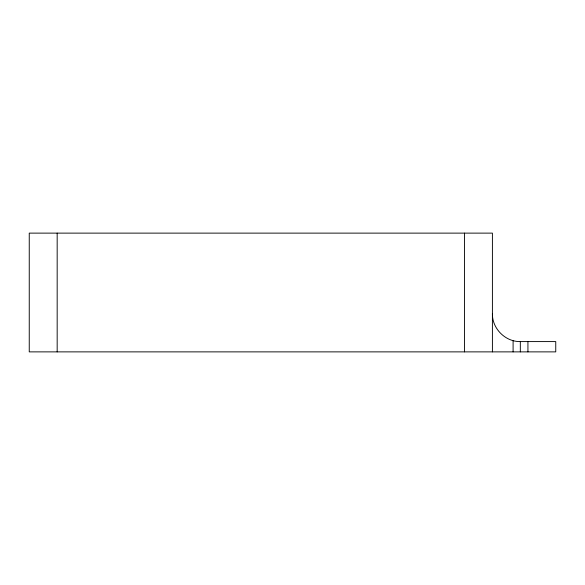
<?xml version="1.0" encoding="UTF-8"?>
<svg xmlns="http://www.w3.org/2000/svg" width="585" height="585" viewBox="0 0 585 585"><rect width="100%" height="100%" fill="white"/><g stroke="black" fill="none" stroke-linecap="round" stroke-linejoin="round"><path stroke-width="0.88" d="M492.409 313.677C492.095 328.594 505.403 341.903 520.321 341.589L555.75 341.589L555.75 351.877L29.25 351.877L29.25 233.123L492.409 233.123L492.409 351.877M527.933 341.589L527.933 351.877M520.321 341.589L520.321 351.877M513.096 340.638L513.096 351.877M464.446 233.123L464.446 351.877M57.169 233.123L57.169 351.877"/></g></svg>
